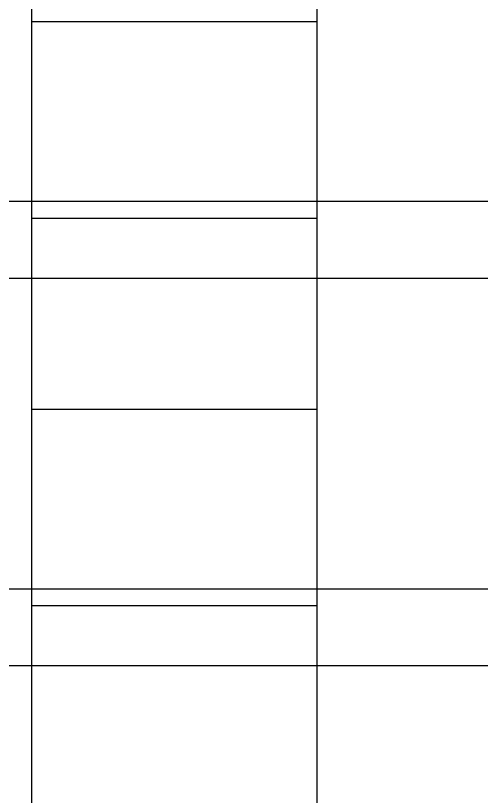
# Model space of a CAD drawing. Header units: millimetres. Extents: x -28.2 to 24.3, y -24.8 to 12.4.
# Drawn here: x -1.749 to -1.418, y -2.317 to -1.761 of the extents above; entities that cross this region are included whole.
import ezdxf

# ---------------------------------------------------------------- set-up
doc = ezdxf.new("R2010")
doc.units = ezdxf.units.MM
doc.layers.add('BUILDINGELEMENTPROXY', color=8, linetype='Continuous')

msp = doc.modelspace()

# ---------------------------------------------------------------- linework, layer by layer
at = {"layer": 'BUILDINGELEMENTPROXY'}
for p, q in [((-1.73776, -1.27774, 0.3654), (-1.73776, -3.29213, 1.63946)), ((-1.53456, -3.29213, 1.63946), (-1.53456, -1.27774, 0.3654)), ((-1.53456, -1.76564, 0.78682), (-1.73776, -1.76564, 0.78682)), ((-1.73776, -1.76564, 0.78682), (-1.73776, -1.88964, 0.78682)), ((-1.53456, -1.88964, 0.78682), (-1.53456, -1.76564, 0.78682)), ((-1.08616, -1.89351, 1.03736), (-2.18616, -1.89351, 1.03736)), ((-1.73776, -1.88964, 0.78682), (-1.73776, -1.89161, 0.78371)), ((-1.73776, -1.89161, 0.78371), (-1.73776, -1.90518, 0.76225)), ((-1.53456, -1.89161, 0.78371), (-1.53456, -1.88964, 0.78682)), ((-1.53456, -1.90518, 0.76225), (-1.53456, -1.89161, 0.78371)), ((-1.73776, -1.90518, 0.76225), (-1.53456, -1.90518, 0.76225)), ((-2.18616, -1.94787, 0.86302), (-1.08616, -1.94787, 0.86302)), ((-1.53456, -2.04128, 0.96116), (-1.73776, -2.04128, 0.96116)), ((-1.73776, -2.04128, 0.96116), (-1.73776, -2.16529, 0.96116)), ((-1.53456, -2.16529, 0.96116), (-1.53456, -2.04128, 0.96116)), ((-1.73776, -2.16529, 0.96116), (-1.73776, -2.16725, 0.95805)), ((-1.53456, -2.16725, 0.95805), (-1.53456, -2.16529, 0.96116)), ((-1.08616, -2.16916, 1.21169), (-2.18616, -2.16916, 1.21169)), ((-1.73776, -2.16725, 0.95805), (-1.73776, -2.18083, 0.93659)), ((-1.53456, -2.18083, 0.93659), (-1.53456, -2.16725, 0.95805)), ((-1.73776, -2.18083, 0.93659), (-1.53456, -2.18083, 0.93659)), ((-2.18616, -2.22351, 1.03736), (-1.08616, -2.22351, 1.03736))]:
    msp.add_line(p, q, dxfattribs=at)

doc.saveas('drawing.dxf')
